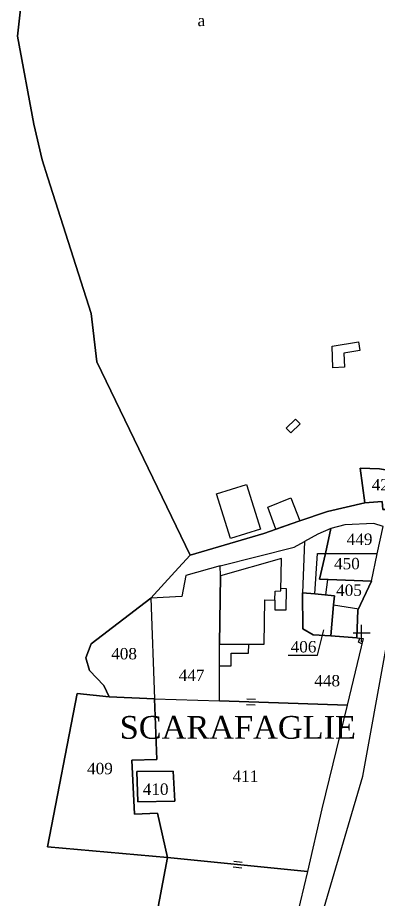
# Model space of a CAD drawing. Extents: x 1207165 to 1207735, y 6152763 to 6153552.
# Drawn here: x 1207244.4 to 1207307.9, y 6153035.8 to 6153190.9 of the extents above; entities that cross this region are included whole.
import ezdxf

# ---------------------------------------------------------------- set-up
doc = ezdxf.new("R2010")
doc.units = 0
doc.linetypes.add('CONTINU', pattern=[0])
doc.layers.get('0').update_dxf_attribs({"linetype": 'CONTINU'})
for name, color, linetype in [('1LIEUDIT', 7, 'CONTINU'), ('1PARCELLE', 7, 'CONTINU'), ('1SECTION', 7, 'CONTINU'), ('1SUBDFISC', 7, 'CONTINU'), ('1SUBDSECT', 7, 'CONTINU'), ('1TROUPARCELLE', 7, 'CONTINU'), ('1ZONCOMM', 7, 'CONTINU'), ('3BATIDUR', 7, 'CONTINU'), ('3BATILEGER', 7, 'CONTINU'), ('3CALVAIRE', 7, 'CONTINU'), ('3FISCLINE', 7, 'CONTINUOUS'), ('3FLECHEPAR', 7, 'CONTINU'), ('3LIEUDITTEX', 7, 'CONTINU'), ('3MURMI', 7, 'CONTINU'), ('3PARCELLETEX', 7, 'CONTINU'), ('3SUBDFISCTEX', 7, 'CONTINU'), ('3TOPOLINE', 7, 'CONTINU')]:
    doc.layers.add(name, color=color, linetype=linetype)
doc.styles.get("Standard").update_dxf_attribs({"font": 'Times New Roman'})

# ---------------------------------------------------------------- blocks, each defined once
blk = doc.blocks.new('MURMI')
for p, q in [((-0.75, 0.5), (0.75, 0.5)), ((-0.75, -0.5), (0.75, -0.5))]:
    blk.add_line(p, q)
blk = doc.blocks.new('DETATOPO')
for points in [[(-1.5, 0), (1.5, 0)], [(0, -1.5), (0, 1.5)]]:
    blk.add_lwpolyline(points)

msp = doc.modelspace()

# ---------------------------------------------------------------- linework, layer by layer
at = {"layer": '1LIEUDIT'}
msp.add_lwpolyline([(1207265.94, 6153017.41), (1207270.81, 6153043.19), (1207249.68, 6153045.03), (1207254.89, 6153071.99), (1207260.53, 6153071.4), (1207259.6, 6153073.42), (1207257.05, 6153076.04), (1207256.39, 6153078.27), (1207257.36, 6153080.77), (1207267.89, 6153088.77), (1207272.1, 6153093.39), (1207274.79, 6153096.32), (1207258.33, 6153130.36), (1207257.35, 6153138.84), (1207249.74, 6153162.7), (1207248.74, 6153165.86), (1207247.25, 6153172.16), (1207244.4, 6153187.62), (1207248.37, 6153223.75)], dxfattribs=at)
at = {"layer": '1PARCELLE'}
msp.add_lwpolyline([(1207308.17, 6153111.5), (1207304.74, 6153111.65), (1207305.55, 6153105.56), (1207299, 6153104.02), (1207293.92, 6153102.33), (1207287.75, 6153100.14), (1207274.79, 6153096.32), (1207258.33, 6153130.36), (1207257.35, 6153138.84), (1207249.74, 6153162.7), (1207248.74, 6153165.86), (1207247.25, 6153172.16), (1207244.4, 6153187.62), (1207248.37, 6153223.75)], dxfattribs=at)
for points in [[(1207312.3, 6153110.81), (1207308.17, 6153111.5), (1207304.74, 6153111.65), (1207305.55, 6153105.56), (1207308.64, 6153105.77), (1207308.71, 6153104.38), (1207312.02, 6153104.38), (1207312.08, 6153105.74), (1207313.11, 6153105.79), (1207313.23, 6153110.33), (1207312.29, 6153110.46), (1207312.3, 6153110.81)], [(1207294.6, 6153089.7), (1207296.74, 6153089.52), (1207300.21, 6153089.2), (1207300.06, 6153087.6), (1207299.58, 6153082.16), (1207304.18, 6153081.8), (1207304.35, 6153086.64), (1207306.76, 6153091.75), (1207297.59, 6153092.09), (1207298.61, 6153096.64), (1207299.59, 6153101.05), (1207297.31, 6153100.03), (1207294.91, 6153098.75), (1207294.6, 6153089.7)], [(1207307.74, 6153096.55), (1207308.79, 6153101.36), (1207307.16, 6153101.88), (1207302.05, 6153101.69), (1207299.59, 6153101.05), (1207298.61, 6153096.64), (1207307.74, 6153096.55)], [(1207294.6, 6153089.7), (1207294.67, 6153083.38), (1207296.46, 6153082.33), (1207299.58, 6153082.16), (1207304.18, 6153081.8), (1207305.27, 6153081.67), (1207302.46, 6153069.97), (1207279.95, 6153070.74), (1207279.98, 6153080.71), (1207280.12, 6153092.68), (1207280.1, 6153094.45), (1207293.09, 6153097.76), (1207294.91, 6153098.75), (1207294.6, 6153089.7)], [(1207307.74, 6153096.55), (1207298.61, 6153096.64), (1207297.59, 6153092.09), (1207306.76, 6153091.75), (1207307.74, 6153096.55)], [(1207268.53, 6153071.04), (1207279.95, 6153070.74), (1207279.98, 6153080.71), (1207280.12, 6153092.68), (1207280.1, 6153094.45), (1207274.02, 6153092.74), (1207273.33, 6153089.05), (1207267.89, 6153088.77), (1207268.53, 6153071.04)], [(1207268.53, 6153071.04), (1207260.53, 6153071.4), (1207259.6, 6153073.42), (1207257.05, 6153076.04), (1207256.39, 6153078.27), (1207257.36, 6153080.77), (1207267.89, 6153088.77), (1207268.53, 6153071.04)], [(1207294.6, 6153089.7), (1207296.74, 6153089.52), (1207300.21, 6153089.2), (1207300.06, 6153087.6), (1207299.58, 6153082.16), (1207296.46, 6153082.33), (1207294.67, 6153083.38), (1207294.6, 6153089.7)], [(1207270.81, 6153043.19), (1207249.68, 6153045.03), (1207254.89, 6153071.99), (1207260.53, 6153071.4), (1207268.53, 6153071.04), (1207268.91, 6153060.39), (1207264.51, 6153060.31), (1207265.01, 6153050.76), (1207269.04, 6153050.97), (1207270.81, 6153043.19)], [(1207270.81, 6153043.19), (1207269.04, 6153050.97), (1207265.01, 6153050.76), (1207264.51, 6153060.31), (1207268.91, 6153060.39), (1207268.53, 6153071.04), (1207279.95, 6153070.74), (1207302.46, 6153069.97), (1207297.97, 6153051.71), (1207295.44, 6153040.68), (1207270.81, 6153043.19)], [(1207271.82, 6153058.34), (1207265.39, 6153058.28), (1207265.56, 6153052.93), (1207272.11, 6153053.08), (1207271.82, 6153058.34)], [(1207289.72, 6153022.01), (1207287.5, 6153022.43), (1207287.63, 6153023.23), (1207282.54, 6153024.07), (1207281.71, 6153020.06), (1207275.47, 6153021.33), (1207274.74, 6153020.91), (1207269.77, 6153021.94), (1207268.86, 6153016.74), (1207265.94, 6153017.41), (1207270.81, 6153043.19), (1207295.44, 6153040.68), (1207290.93, 6153021.81), (1207289.72, 6153022.01)]]:
    msp.add_lwpolyline(points, close=True, dxfattribs=at)
at = {"layer": '1SECTION'}
msp.add_lwpolyline([(1207248.37, 6153223.75), (1207244.4, 6153187.62), (1207247.25, 6153172.16), (1207248.74, 6153165.86), (1207249.74, 6153162.7), (1207257.35, 6153138.84), (1207258.33, 6153130.36), (1207274.79, 6153096.32), (1207272.1, 6153093.39), (1207267.89, 6153088.77), (1207257.36, 6153080.77), (1207256.39, 6153078.27), (1207257.05, 6153076.04), (1207259.6, 6153073.42), (1207260.53, 6153071.4), (1207254.89, 6153071.99), (1207249.68, 6153045.03), (1207270.81, 6153043.19), (1207265.94, 6153017.41)], dxfattribs=at)
at = {"layer": '1SUBDFISC'}
msp.add_lwpolyline([(1207248.37, 6153223.75), (1207244.4, 6153187.62), (1207247.25, 6153172.16), (1207248.74, 6153165.86), (1207249.74, 6153162.7), (1207257.35, 6153138.84), (1207258.33, 6153130.36), (1207274.79, 6153096.32), (1207287.75, 6153100.14), (1207293.92, 6153102.33), (1207299, 6153104.02), (1207305.55, 6153105.56), (1207304.74, 6153111.65), (1207308.17, 6153111.5)], dxfattribs=at)
at = {"layer": '1SUBDSECT'}
msp.add_lwpolyline([(1207248.37, 6153223.75), (1207244.4, 6153187.62), (1207247.25, 6153172.16), (1207248.74, 6153165.86), (1207249.74, 6153162.7), (1207257.35, 6153138.84), (1207258.33, 6153130.36), (1207274.79, 6153096.32), (1207272.1, 6153093.39), (1207267.89, 6153088.77), (1207257.36, 6153080.77), (1207256.39, 6153078.27), (1207257.05, 6153076.04), (1207259.6, 6153073.42), (1207260.53, 6153071.4), (1207254.89, 6153071.99), (1207249.68, 6153045.03), (1207270.81, 6153043.19), (1207265.94, 6153017.41)], dxfattribs=at)
at = {"layer": '1TROUPARCELLE'}
msp.add_lwpolyline([(1207265.39, 6153058.28), (1207271.82, 6153058.34), (1207272.11, 6153053.08), (1207265.56, 6153052.93), (1207265.39, 6153058.28)], close=True, dxfattribs=at)
at = {"layer": '1ZONCOMM'}
msp.add_lwpolyline([(1207268.16, 6152820.4), (1207278.48, 6152944.51), (1207290.51, 6153007.68), (1207305.22, 6153057.45), (1207313.17, 6153101.35)], dxfattribs=at)
msp.add_lwpolyline([(1207268.16, 6152820.4), (1207278.48, 6152944.51), (1207290.51, 6153007.68), (1207305.22, 6153057.45), (1207313.17, 6153101.35)], dxfattribs=at)
at = {"layer": '3BATIDUR'}
for points in [[(1207305.55, 6153105.56), (1207304.74, 6153111.65), (1207308.17, 6153111.5), (1207312.3, 6153110.81), (1207312.29, 6153110.46), (1207312.08, 6153105.74), (1207312.02, 6153104.38), (1207308.71, 6153104.38), (1207308.64, 6153105.77), (1207305.55, 6153105.56)], [(1207294.09, 6153102.38), (1207289.87, 6153100.89), (1207288.48, 6153104.8), (1207292.51, 6153106.39), (1207294.09, 6153102.38)], [(1207298.61, 6153096.64), (1207297.59, 6153092.09), (1207306.76, 6153091.75), (1207304.35, 6153086.64), (1207304.18, 6153081.8), (1207299.58, 6153082.16), (1207300.06, 6153087.6), (1207300.21, 6153089.2), (1207296.74, 6153089.52), (1207297.21, 6153096.65), (1207298.61, 6153096.64)], [(1207298.61, 6153096.64), (1207297.59, 6153092.09), (1207306.76, 6153091.75), (1207307.74, 6153096.55), (1207298.61, 6153096.64)], [(1207280.12, 6153092.68), (1207279.98, 6153080.71), (1207287.84, 6153080.67), (1207287.93, 6153088.5), (1207289.73, 6153088.42), (1207289.75, 6153090.02), (1207290.78, 6153090.05), (1207290.86, 6153095.73), (1207280.12, 6153092.68)], [(1207300.06, 6153087.6), (1207300.21, 6153089.2), (1207296.74, 6153089.52), (1207294.6, 6153089.7), (1207294.67, 6153083.38), (1207296.46, 6153082.33), (1207299.58, 6153082.16), (1207300.06, 6153087.6)], [(1207265.39, 6153058.28), (1207265.56, 6153052.93), (1207272.11, 6153053.08), (1207271.82, 6153058.34), (1207265.39, 6153058.28)]]:
    msp.add_lwpolyline(points, close=True, dxfattribs=at)
at = {"layer": '3BATILEGER'}
for points in [[(1207299.95, 6153129.3), (1207299.78, 6153133.1), (1207304.46, 6153133.87), (1207304.71, 6153132.32), (1207301.85, 6153131.85), (1207301.96, 6153129.39), (1207299.95, 6153129.3)], [(1207279.43, 6153107.1), (1207284.74, 6153108.77), (1207287.21, 6153100.93), (1207281.89, 6153099.27), (1207279.43, 6153107.1)]]:
    msp.add_lwpolyline(points, close=True, dxfattribs=at)
at = {"layer": '3FISCLINE'}
for points in [[(1207298.72, 6153089.34), (1207299.07, 6153092.04)], [(1207289.73, 6153088.42), (1207289.69, 6153086.74), (1207291.7, 6153086.7), (1207291.79, 6153090.44), (1207290.78, 6153090.46)], [(1207300.06, 6153087.6), (1207304.48, 6153086.92)], [(1207305.06, 6153080.77), (1207304.46, 6153081.02), (1207304.66, 6153081.74)], [(1207279.97, 6153076.89), (1207281.99, 6153076.86), (1207281.99, 6153079.12), (1207285.06, 6153079.12), (1207285.1, 6153080.68)]]:
    msp.add_lwpolyline(points, dxfattribs=at)
at = {"layer": '3FLECHEPAR'}
msp.add_lwpolyline([(1207292.05, 6153078.73), (1207297.22, 6153078.72), (1207298.36, 6153083.19)], dxfattribs=at)
at = {"layer": '3TOPOLINE'}
msp.add_lwpolyline([(1207293.34, 6153120.28), (1207291.69, 6153118.69), (1207292.54, 6153117.83), (1207294.17, 6153119.43), (1207293.34, 6153120.28)], dxfattribs=at)

# ---------------------------------------------------------------- block references
at = {"layer": '3CALVAIRE', "rotation": 90}
msp.add_blockref('DETATOPO', (1207304.98, 6153082.61), dxfattribs=at)
at = {"layer": '3MURMI'}
for p, rotation in [((1207285.51, 6153070.55), 358.1), ((1207283.18, 6153041.92), 354.2)]:
    msp.add_blockref('MURMI', p, dxfattribs=dict(at, rotation=rotation))

# ---------------------------------------------------------------- texts
at = {"layer": '3LIEUDITTEX'}
msp.add_text('SCARAFAGLIE', height=4, dxfattribs=at).set_placement((1207262.38, 6153064.05))
at = {"layer": '3PARCELLETEX'}
for s, p in [('423', (1207306.78, 6153107.71)), ('449', (1207302.37, 6153098.14)), ('450', (1207300.14, 6153093.85)), ('405', (1207300.51, 6153089.18)), ('406', (1207292.5, 6153079.23)), ('408', (1207260.89, 6153078.01)), ('447', (1207272.78, 6153074.22)), ('448', (1207296.66, 6153073.26)), ('409', (1207256.64, 6153057.81)), ('411', (1207282.26, 6153056.46)), ('410', (1207266.45, 6153054.18))]:
    msp.add_text(s, height=2, dxfattribs=at).set_placement(p)
at = {"layer": '3SUBDFISCTEX'}
msp.add_text('a', height=2, dxfattribs=at).set_placement((1207276.09, 6153189.38))

doc.saveas('drawing.dxf')
